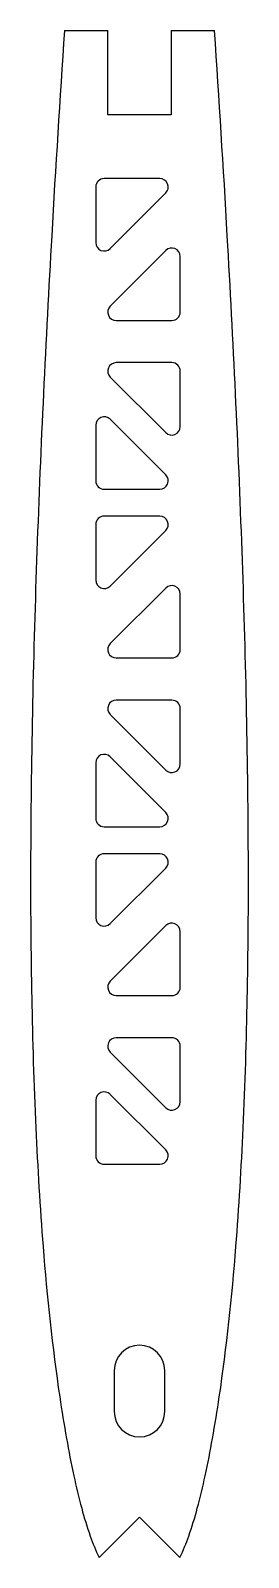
# Model space of a CAD drawing. Header units: millimetres. Extents: x -2.6 to 2.6, y 58.2 to 94.4.
import ezdxf

# ---------------------------------------------------------------- set-up
doc = ezdxf.new("R2010")
doc.units = ezdxf.units.MM

msp = doc.modelspace()

# ---------------------------------------------------------------- linework, layer by layer
at = {"color": 7, "linetype": 'Continuous', "lineweight": 25}
for p, q in [((-1.778, 94.4), (-0.75, 94.4)), ((-0.75, 92.4), (-0.75, 94.4)), ((0.75, 94.4), (1.778, 94.4)), ((0.75, 94.4), (0.75, 92.4)), ((0.75, 92.4), (-0.75, 92.4)), ((0.481, 90.891), (-0.836, 90.891)), ((-1.036, 90.691), (-1.036, 89.374)), ((-0.694, 89.233), (0.623, 90.55)), ((0.623, 89.187), (-0.694, 87.87)), ((0.964, 87.729), (0.964, 89.046)), ((-0.553, 87.529), (0.764, 87.529)), ((0.764, 86.529), (-0.553, 86.529)), ((-0.694, 86.187), (0.623, 84.87)), ((0.964, 85.012), (0.964, 86.329)), ((-1.036, 85.046), (-1.036, 83.729)), ((0.623, 83.87), (-0.694, 85.187)), ((-0.836, 83.529), (0.481, 83.529)), ((0.481, 82.891), (-0.836, 82.891)), ((-1.036, 82.691), (-1.036, 81.374)), ((-0.694, 81.233), (0.623, 82.55)), ((0.623, 81.187), (-0.694, 79.87)), ((0.964, 79.729), (0.964, 81.046)), ((-0.553, 79.529), (0.764, 79.529)), ((-0.694, 78.187), (0.623, 76.87)), ((0.764, 78.529), (-0.553, 78.529)), ((0.964, 77.012), (0.964, 78.329)), ((0.623, 75.87), (-0.694, 77.187)), ((-1.036, 77.046), (-1.036, 75.729)), ((-0.836, 75.529), (0.481, 75.529)), ((-1.036, 74.691), (-1.036, 73.374)), ((0.481, 74.891), (-0.836, 74.891)), ((-0.694, 73.233), (0.623, 74.55)), ((0.623, 73.187), (-0.694, 71.87)), ((0.964, 71.729), (0.964, 73.046)), ((-0.553, 71.529), (0.764, 71.529)), ((0.764, 70.529), (-0.553, 70.529)), ((0.964, 69.012), (0.964, 70.329)), ((-0.694, 70.187), (0.623, 68.87)), ((0.623, 67.87), (-0.694, 69.187)), ((-1.036, 69.046), (-1.036, 67.729)), ((-0.836, 67.529), (0.481, 67.529)), ((-0.6, 62.639), (-0.6, 61.669)), ((0.6, 61.669), (0.6, 62.639)), ((-0.959, 58.211), (0, 59.169)), ((0, 59.169), (0.959, 58.211))]:
    msp.add_line(p, q, dxfattribs=at)
for centre, radius, start, end in [((-0.836, 90.691), 0.2, 90, 180), ((0.481, 90.691), 0.2, 315, 90), ((-0.836, 89.374), 0.2, 180, 315), ((0.764, 89.046), 0.2, 0, 135), ((-0.553, 87.729), 0.2, 135, 270), ((0.764, 87.729), 0.2, 270, 0), ((-0.553, 86.329), 0.2, 90, 225), ((0.764, 86.329), 0.2, 0, 90), ((-0.836, 85.046), 0.2, 45, 180), ((0.764, 85.012), 0.2, 225, 0), ((-0.836, 83.729), 0.2, 180, 270), ((0.481, 83.729), 0.2, 270, 45), ((-0.836, 82.691), 0.2, 90, 180), ((0.481, 82.691), 0.2, 315, 90), ((-0.836, 81.374), 0.2, 180, 315), ((0.764, 81.046), 0.2, 0, 135), ((-0.553, 79.729), 0.2, 135, 270), ((0.764, 79.729), 0.2, 270, 0), ((-0.553, 78.329), 0.2, 90, 225), ((0.764, 78.329), 0.2, 0, 90), ((-0.836, 77.046), 0.2, 45, 180), ((0.764, 77.012), 0.2, 225, 0), ((-0.836, 75.729), 0.2, 180, 270), ((0.481, 75.729), 0.2, 270, 45), ((-0.836, 74.691), 0.2, 90, 180), ((0.481, 74.691), 0.2, 315, 90), ((-0.836, 73.374), 0.2, 180, 315), ((0.764, 73.046), 0.2, 0, 135), ((-0.553, 71.729), 0.2, 135, 270), ((0.764, 71.729), 0.2, 270, 0), ((-0.553, 70.329), 0.2, 90, 225), ((0.764, 70.329), 0.2, 0, 90), ((-0.836, 69.046), 0.2, 45, 180), ((0.764, 69.012), 0.2, 225, 0), ((-0.836, 67.729), 0.2, 180, 270), ((0.481, 67.729), 0.2, 270, 45), ((0, 62.639), 0.6, 0, 180), ((0, 61.669), 0.6, 180, 0)]:
    msp.add_arc(centre, radius, start, end, dxfattribs=at)
for points, knots in [([(-1.778, 94.4), (-1.887, 92.778), (-2.144, 88.669), (-2.457, 82.155), (-2.584, 76.692), (-2.58, 73.169), (-2.551, 71.013), (-2.475, 68.487), (-2.288, 65.322), (-2.032, 62.868), (-1.74, 61.064), (-1.569, 60.182), (-1.386, 59.409), (-1.191, 58.759), (-1.037, 58.376), (-0.959, 58.211)], [0.1734515, 0.1734515, 0.1734515, 0.1734515, 0.2155728, 0.2801295, 0.3424369, 0.35716, 0.37142, 0.3983012, 0.4226409, 0.4535558, 0.4622064, 0.4699758, 0.4768369, 0.4828001, 0.487531, 0.487531, 0.487531, 0.487531]), ([(0.959, 58.211), (1.037, 58.376), (1.191, 58.759), (1.386, 59.409), (1.569, 60.182), (1.74, 61.064), (2.032, 62.868), (2.288, 65.322), (2.475, 68.487), (2.551, 71.013), (2.58, 73.169), (2.584, 76.692), (2.457, 82.155), (2.144, 88.669), (1.887, 92.778), (1.778, 94.4)], [0.512469, 0.512469, 0.512469, 0.512469, 0.5171999, 0.5231631, 0.5300242, 0.5377936, 0.5464442, 0.5773591, 0.6016988, 0.62858, 0.64284, 0.6575631, 0.7198705, 0.7844272, 0.8265485, 0.8265485, 0.8265485, 0.8265485])]:
    msp.add_open_spline(points, degree=3, knots=knots, dxfattribs=at)

doc.saveas('drawing.dxf')
